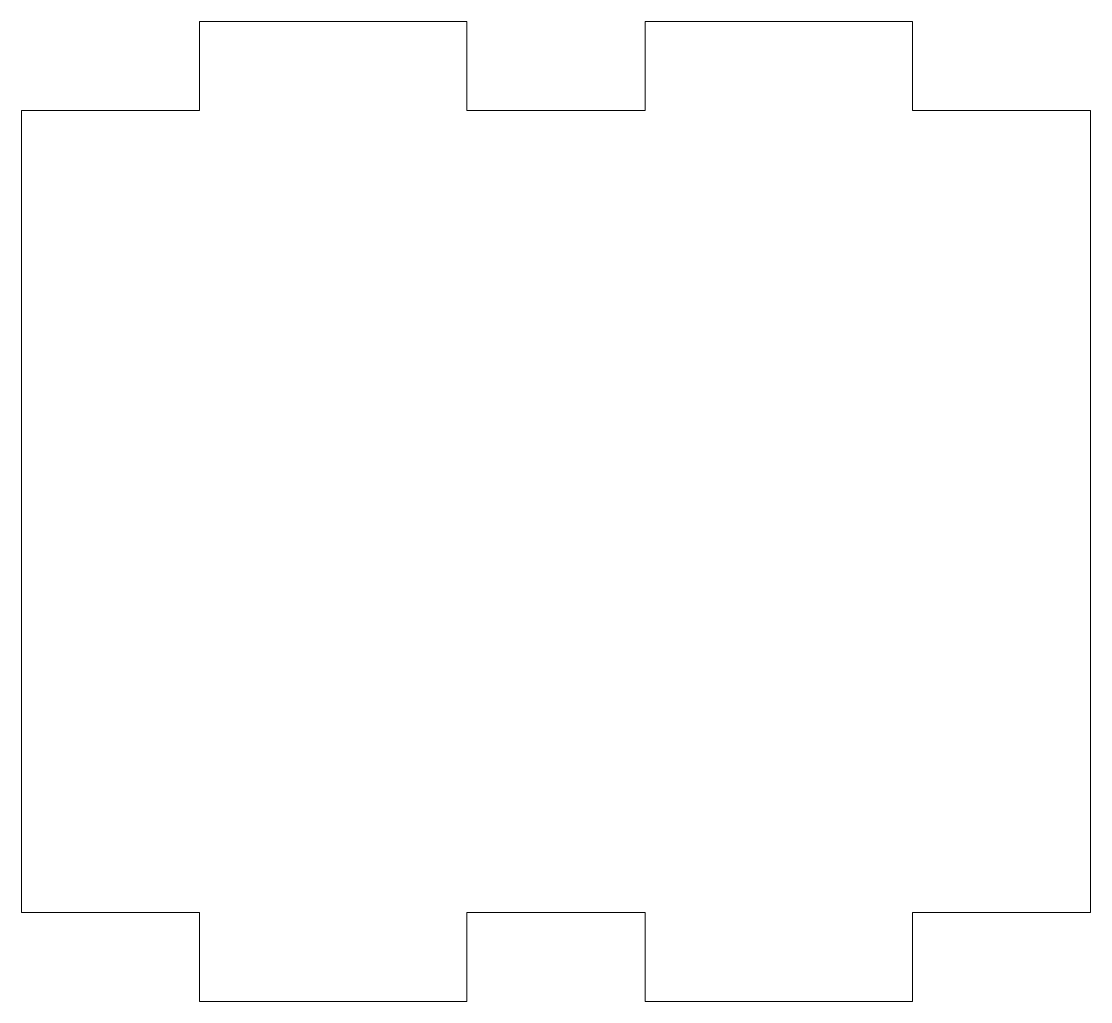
# Model space of a CAD drawing. Header units: inches. Extents: x -17.03 to -14.03, y 0 to 2.75.
import ezdxf

# ---------------------------------------------------------------- set-up
doc = ezdxf.new("R2010")
doc.units = ezdxf.units.IN
doc.header["$MEASUREMENT"] = 0

msp = doc.modelspace()

# ---------------------------------------------------------------- linework, layer by layer
at = {"color": 7, "linetype": 'Continuous', "lineweight": 15}
for p, q in [((-16.5315, 2.5), (-16.5315, 2.75)), ((-15.7815, 2.75), (-16.5315, 2.75)), ((-15.7815, 2.75), (-15.7815, 2.5)), ((-14.5315, 2.75), (-15.2815, 2.75)), ((-15.2815, 2.5), (-15.2815, 2.75)), ((-14.5315, 2.75), (-14.5315, 2.5)), ((-17.0315, 2.5), (-16.5315, 2.5)), ((-17.0315, 2.5), (-17.0315, 0.25)), ((-15.7815, 2.5), (-15.2815, 2.5)), ((-14.5315, 2.5), (-14.0315, 2.5)), ((-14.0315, 2.5), (-14.0315, 0.25)), ((-16.5315, 0.25), (-17.0315, 0.25)), ((-16.5315, 0), (-16.5315, 0.25)), ((-15.7815, 0.25), (-15.7815, 0)), ((-15.2815, 0.25), (-15.7815, 0.25)), ((-15.2815, 0), (-15.2815, 0.25)), ((-14.5315, 0.25), (-14.5315, 0)), ((-14.0315, 0.25), (-14.5315, 0.25)), ((-15.7815, 0), (-16.5315, 0)), ((-14.5315, 0), (-15.2815, 0))]:
    msp.add_line(p, q, dxfattribs=at)

doc.saveas('drawing.dxf')
